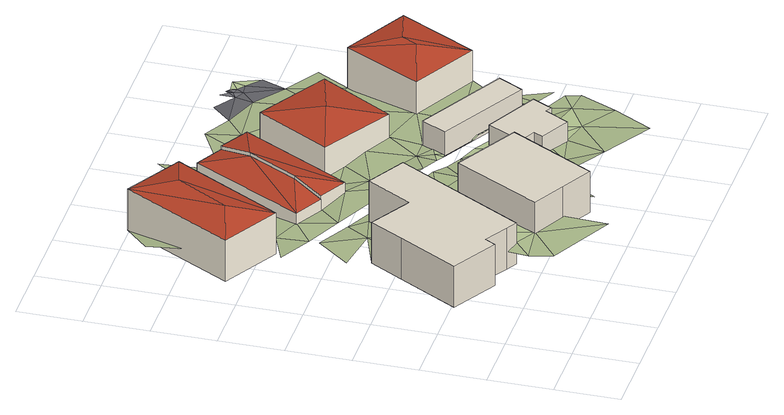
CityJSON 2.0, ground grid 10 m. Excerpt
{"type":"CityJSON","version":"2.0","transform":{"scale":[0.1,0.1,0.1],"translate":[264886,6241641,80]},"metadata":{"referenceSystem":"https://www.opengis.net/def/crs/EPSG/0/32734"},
"CityObjects":{
"building1":{"type":"Building","attributes":{"address":"101 Ritchie Street University Estate Cape Town","building":"house","building:levels":2,"building_height":6.9,"roof_height":94,"ground_height":85.1,"plus_code":"4FRW3F64+7GV"},"geometry":[{"type":"Solid","lod":"1","boundaries":[[[[0,1,2,3]],[[1,4,5,2]],[[4,6,7,5]],[[6,8,9,7]],[[8,10,11,9]],[[10,12,13,11]],[[12,14,15,13]],[[14,16,17,15]],[[16,18,19,17]],[[18,0,3,19]],[[3,2,5,7,9,11,13,15,17,19]],[[18,16,14,12,10,8,6,4,1,0]]]]}]},
"building2":{"type":"Building","attributes":{"address":"103 Ritchie Street University Estate Cape Town","building":"house","building:levels":2,"building_height":6.9,"roof_height":95.2,"ground_height":86.9,"plus_code":"4FRW3F64+7H8"},"geometry":[{"type":"Solid","lod":"1","boundaries":[[[[20,21,22,23]],[[21,24,25,22]],[[24,26,27,25]],[[26,28,29,27]],[[28,30,31,29]],[[30,20,23,31]],[[23,22,25,27,29,31]],[[30,28,26,24,21,20]]]]}]},
"building3":{"type":"Building","attributes":{"address":"70 Selbourne Road University Estate Cape Town","building":"house","building:levels":2,"building_height":6.9,"roof_height":89.1,"ground_height":80.5,"plus_code":"4FRW3F64+CGG"},"geometry":[{"type":"Solid","lod":"2","boundaries":[[[[32,33,34]],[[32,34,35]],[[32,35,36]],[[36,37,33]],[[36,33,32]],[[33,37,34]],[[38,39,36,35]],[[39,40,37,36]],[[40,41,34,37]],[[41,38,35,34]],[[41,40,39,38]]]],"semantics":{"surfaces":[{"type":"RoofSurface"},{"type":"WallSurface"},{"type":"GroundSurface"}],"values":[[0,0,0,0,0,0,1,1,1,1,2]]}}]},
"building4":{"type":"Building","attributes":{"address":"72 Selbourne Road University Estate Cape Town","building":"house","building:levels":1,"building_height":4.1,"roof_height":86.6,"ground_height":81.4,"plus_code":"4FRW3F64+CH4"},"geometry":[{"type":"Solid","lod":"2","boundaries":[[[[42,43,44]],[[45,46,47]],[[44,46,42]],[[42,46,45]],[[48,49,44,43]],[[49,50,46,44]],[[50,51,47,46]],[[51,52,45,47]],[[52,53,42,45]],[[53,48,43,42]],[[53,52,51,50,49,48]]]],"semantics":{"surfaces":[{"type":"RoofSurface"},{"type":"WallSurface"},{"type":"GroundSurface"}],"values":[[0,0,0,0,1,1,1,1,1,1,2]]}}]},
"building5":{"type":"Building","attributes":{"address":"72A Selbourne Road University Estate Cape Town","building":"house","building:levels":1,"building_height":4.1,"roof_height":86.7,"ground_height":82,"plus_code":"4FRW3F64+9JR"},"geometry":[{"type":"Solid","lod":"2","boundaries":[[[[54,55,56]],[[54,56,57]],[[55,58,56]],[[54,57,59]],[[60,61,56,58]],[[61,62,57,56]],[[62,63,59,57]],[[63,64,54,59]],[[64,65,55,54]],[[65,60,58,55]],[[65,64,63,62,61,60]]]],"semantics":{"surfaces":[{"type":"RoofSurface"},{"type":"WallSurface"},{"type":"GroundSurface"}],"values":[[0,0,0,0,1,1,1,1,1,1,2]]}}]},
"building6":{"type":"Building","attributes":{"building":"garage","building:levels":1,"building_height":4.1,"roof_height":91,"ground_height":86.4,"plus_code":"4FRW3F64+7MC"},"geometry":[{"type":"Solid","lod":"1","boundaries":[[[[66,67,68,69]],[[67,70,71,68]],[[70,72,73,71]],[[72,74,75,73]],[[74,76,77,75]],[[76,78,79,77]],[[78,80,81,79]],[[80,66,69,81]],[[69,68,71,73,75,77,79,81]],[[80,78,76,74,72,70,67,66]]]]}]},
"building7":{"type":"Building","attributes":{"address":"74 Selbourne Road University Estate Cape Town","building":"house","building:levels":2,"building_height":6.9,"roof_height":90.5,"ground_height":82.1,"plus_code":"4FRW3F64+9JQ"},"geometry":[{"type":"Solid","lod":"2","boundaries":[[[[82,83,84]],[[83,85,84]],[[83,86,85]],[[82,86,83]],[[87,88,82,84]],[[88,89,86,82]],[[89,90,85,86]],[[90,87,84,85]],[[90,89,88,87]]]],"semantics":{"surfaces":[{"type":"RoofSurface"},{"type":"WallSurface"},{"type":"GroundSurface"}],"values":[[0,0,0,0,1,1,1,1,2]]}}]},
"building8":{"type":"Building","attributes":{"address":"Selbourne Road University Estate Cape Town","building":"garage","building:levels":1,"building_height":4.1,"roof_height":90.2,"ground_height":85.6,"plus_code":"4FRW3F64+8M7"},"geometry":[{"type":"Solid","lod":"1","boundaries":[[[[91,92,93,94]],[[92,95,96,93]],[[95,97,98,96]],[[97,91,94,98]],[[94,93,96,98]],[[97,95,92,91]]]]}]},
"building9":{"type":"Building","attributes":{"address":"76 Selbourne Road University Estate Cape Town","building":"house","building:levels":2,"building_height":6.9,"roof_height":91.9,"ground_height":84.1,"plus_code":"4FRW3F64+9P3"},"geometry":[{"type":"Solid","lod":"2","boundaries":[[[[99,100,101]],[[100,102,103]],[[100,103,101]],[[99,104,102]],[[99,102,100]],[[104,103,102]],[[105,106,99,101]],[[106,107,104,99]],[[107,108,103,104]],[[108,105,101,103]],[[108,107,106,105]]]],"semantics":{"surfaces":[{"type":"RoofSurface"},{"type":"WallSurface"},{"type":"GroundSurface"}],"values":[[0,0,0,0,0,0,1,1,1,1,2]]}}]},
"terrain1":{"type":"TINRelief","geometry":[{"type":"CompositeSurface","lod":"1","boundaries":[[[109,110,111]],[[111,112,113]],[[113,109,111]],[[113,112,114]],[[109,113,115]],[[116,117,118]],[[114,119,113]],[[113,120,115]],[[121,122,118]],[[123,118,117]],[[115,120,124]],[[125,126,127]],[[12,118,123]],[[121,118,128]],[[30,124,120]],[[12,128,118]],[[129,126,125]],[[129,125,130]],[[131,132,133]],[[12,134,128]],[[39,135,136]],[[30,137,124]],[[133,138,131]],[[138,133,139]],[[139,140,138]],[[130,141,129]],[[137,134,12]],[[126,129,142]],[[140,139,143]],[[143,144,140]],[[137,30,145]],[[146,145,30]],[[142,147,126]],[[144,143,148]],[[134,137,149]],[[141,130,150]],[[148,151,144]],[[145,149,137]],[[130,152,150]],[[145,146,153]],[[151,148,154]],[[155,149,145]],[[153,146,156]],[[145,153,155]],[[154,157,151]],[[158,156,151]],[[152,159,150]],[[49,147,142]],[[160,150,159]],[[161,151,157]],[[162,159,152]],[[158,151,161]],[[155,153,163]],[[150,160,164]],[[156,165,153]],[[154,166,157]],[[147,49,167]],[[163,153,165]],[[164,160,168]],[[67,156,158]],[[159,169,160]],[[168,170,164]],[[161,157,171]],[[158,161,172]],[[162,173,159]],[[67,165,156]],[[168,160,169]],[[174,157,166]],[[171,157,174]],[[175,170,168]],[[162,176,173]],[[170,175,177]],[[159,178,169]],[[179,180,176]],[[173,178,159]],[[176,180,173]],[[181,179,182]],[[181,180,179]],[[165,67,183]],[[184,181,182]],[[182,185,184]],[[185,186,184]],[[180,181,187]],[[188,186,185]],[[173,180,187]],[[177,175,189]],[[186,188,190]],[[166,191,174]],[[190,188,192]],[[67,193,183]],[[194,191,166]],[[192,195,190]],[[173,187,95]],[[189,196,177]],[[197,195,192]],[[67,198,193]],[[195,197,199]],[[199,197,200]],[[63,201,49]],[[202,174,191]],[[200,203,199]],[[178,173,204]],[[203,200,205]],[[95,204,173]],[[205,206,203]],[[193,198,207]],[[208,209,202]],[[206,205,210]],[[191,208,202]],[[88,196,189]],[[210,211,206]],[[212,211,210]],[[191,194,213]],[[198,214,207]],[[211,212,215]],[[215,212,216]],[[214,198,217]],[[196,88,218]],[[215,216,219]],[[216,220,219]],[[221,208,222]],[[191,223,208]],[[220,224,219]],[[225,214,217]],[[204,95,226]],[[227,224,220]],[[222,225,221]],[[213,223,191]],[[228,63,218]],[[208,223,222]],[[224,227,229]],[[214,225,230]],[[226,95,231]],[[229,227,232]],[[222,230,225]],[[218,88,233]],[[232,234,229]],[[234,232,235]],[[235,236,234]],[[237,230,222]],[[236,235,238]],[[222,223,237]],[[238,239,236]],[[239,238,240]],[[213,241,223]],[[233,228,218]],[[240,242,239]],[[242,240,243]],[[226,244,204]],[[245,237,223]],[[244,233,88]],[[246,242,243]],[[247,242,246]],[[245,223,241]],[[248,246,243]],[[249,246,248]],[[231,250,226]],[[247,246,249]],[[249,251,247]],[[228,233,252]],[[248,253,249]],[[250,231,251]],[[254,251,249]],[[255,233,244]],[[244,226,106]],[[255,252,233]],[[255,244,256]],[[244,106,256]],[[106,257,256]],[[258,259,260]],[[261,260,259]],[[261,259,262]],[[263,261,262]]]}]},
"road1":{"type":"Road","attributes":{"highway":"residential","name":"Selbourne Road","surface":"asphalt","lanes":1,"width":5.6,"oneway":"yes"},"geometry":[{"type":"MultiSurface","lod":"1","boundaries":[[[255,264,252]],[[264,265,252]],[[255,266,264]],[[266,255,256]],[[267,268,264]],[[269,264,266]],[[264,269,267]],[[270,267,269]],[[271,267,270]],[[266,272,269]],[[270,273,271]],[[269,272,270]],[[273,270,258]],[[258,270,272]],[[266,256,262]],[[272,266,259]],[[272,259,258]],[[262,259,266]],[[256,263,262]]]}]}
},
"vertices":[
[4,177,51],[77,136,51],[77,136,120],[4,177,120],[87,153,51],[87,153,120],[123,132,51],[123,132,120],[141,122,51],[141,122,120],[256,322,51],[256,322,120],[195,356,51],[195,356,120],[154,285,51],[154,285,120],[88,323,51],[88,323,120],[58,271,51],[58,271,120],
[174,103,69],[224,76,69],[224,76,138],[174,103,138],[275,49,69],[275,49,138],[349,182,69],[349,182,138],[298,210,69],[298,210,138],[247,238,69],[247,238,138],
[176,633,87],[127,551,87],[147,481,74],[244,652,74],[153,703,74],[56,531,74],[244,652,5],[153,703,5],[56,531,5],[147,481,5],
[295,560,68],[321,610,55],[276,634,55],[252,482,68],[183,460,55],[228,436,55],[321,610,14],[276,634,14],[183,460,14],[228,436,14],[252,482,14],[295,560,14],
[295,560,74],[252,482,74],[273,413,61],[367,584,61],[228,436,61],[321,610,61],[228,436,20],[273,413,20],[367,584,20],[321,610,20],[295,560,20],[252,482,20],
[493,193,64],[409,236,64],[409,236,105],[493,193,105],[381,181,64],[381,181,105],[406,168,64],[406,168,105],[399,154,64],[399,154,105],[447,130,64],[447,130,105],[467,167,64],[467,167,105],[477,162,64],[477,162,105],
[378,568,90],[400,476,103],[490,503,90],[422,388,90],[311,453,90],[490,503,21],[378,568,21],[311,453,21],[422,388,21],
[526,219,56],[547,258,56],[547,258,97],[526,219,97],[407,334,56],[407,334,97],[386,295,56],[386,295,97],
[550,485,110],[578,411,123],[654,430,110],[564,387,123],[589,310,110],[486,365,110],[654,430,41],[550,485,41],[486,365,41],[589,310,41],
[141,122,87],[123,132,81],[115,97,84],[120,60,87],[174,103,87],[217,6,92],[161,157,87],[88,323,53],[119,305,61],[147,345,54],[224,76,89],[210,171,85],[128,411,46],[83,359,48],[154,285,62],[199,222,76],[140,430,38],[147,481,32],[90,458,37],[179,383,47],[183,460,38],[191,401,44],[285,66,90],[284,45,90],[294,62,91],[229,354,51],[96,661,18],[96,601,24],[256,322,52],[294,84,83],[304,80,83],[302,98,83],[228,436,38],[229,547,25],[317,103,83],[310,112,83],[276,277,63],[298,210,70],[196,566,25],[326,121,77],[280,326,52],[273,413,45],[330,147,77],[291,345,52],[321,252,67],[361,102,81],[330,298,63],[349,182,70],[392,119,75],[381,181,70],[306,385,48],[297,428,40],[399,154,75],[342,316,59],[355,284,59],[297,456,40],[380,270,59],[423,68,79],[244,652,14],[311,453,40],[345,433,42],[308,477,30],[417,145,75],[406,168,69],[380,336,53],[447,130,73],[331,487,30],[367,302,59],[320,499,30],[380,413,49],[380,295,59],[383,309,59],[386,295,59],[386,292,59],[406,256,64],[390,293,59],[392,288,59],[395,290,59],[396,315,59],[399,285,59],[351,522,28],[403,286,59],[490,120,73],[405,281,59],[431,241,64],[493,20,84],[412,281,59],[344,542,28],[418,274,59],[451,214,69],[421,276,59],[424,271,59],[331,707,8],[458,149,73],[430,271,59],[422,388,52],[430,267,59],[439,267,64],[456,227,64],[477,162,73],[467,167,69],[443,260,64],[447,262,64],[449,256,64],[533,82,80],[481,213,69],[456,257,64],[455,253,64],[475,202,69],[367,584,21],[465,252,64],[468,246,64],[486,180,69],[508,177,68],[532,146,73],[473,248,64],[493,193,68],[486,365,57],[481,239,64],[416,660,15],[490,238,64],[506,199,68],[477,296,61],[493,232,64],[416,606,22],[499,234,64],[500,228,64],[508,229,64],[532,185,68],[506,225,64],[517,224,64],[518,217,64],[573,143,71],[526,219,64],[531,210,68],[490,503,41],[565,166,71],[541,223,63],[535,237,64],[544,203,67],[559,238,63],[589,310,59],[547,258,63],[458,636,17],[577,185,67],[587,268,59],[501,612,25],[547,576,26],[593,540,32],[534,658,18],[546,648,14],[543,657,14],[564,660,14],[558,639,14],[581,620,14],
[518,643,18],[508,672,3],[533,635,18],[528,655,18],[519,666,18],[531,650,18],[531,656,18],[530,660,18],[537,650,14],[532,659,18]
]}
